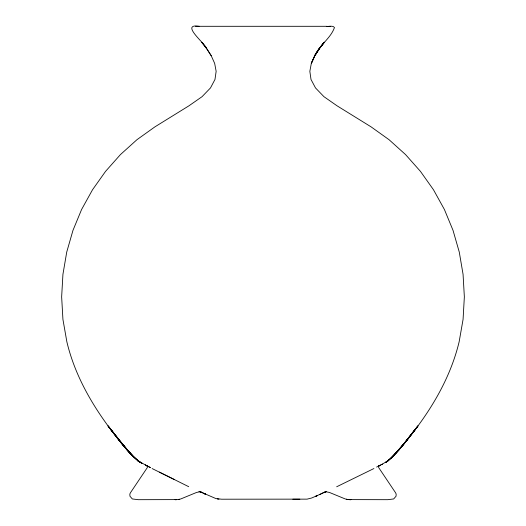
<?xml version="1.0" encoding="UTF-8"?>
<svg xmlns="http://www.w3.org/2000/svg" width="526" height="526" viewBox="0 0 526 526"><rect width="100%" height="100%" fill="white"/><g stroke="black" fill="none" stroke-linecap="round" stroke-linejoin="round"><path stroke-width="0.79" d="M382.56 464.096L381.488 464.636L388.471 460.46L398.807 449.868L398.577 450.144C425.81 418.683 449.316 382.691 459.139 341.801L463.071 319.394L464.353 296.861L463.064 274.322L459.27 252.066L453.031 230.368L444.411 209.506L433.477 189.755L420.445 171.371L405.559 154.591L389.03 139.679L371.1 126.871L337.054 105.811L323.963 96.692L315.501 87.927L311.011 79.479L309.84 71.319L311.32 63.403L314.785 55.684L319.381 48.517L324.246 42.244L319.387 48.53L314.758 55.671C319.453 45.118 330.703 38.365 334.47 27.523C332.938 25.09 328.724 26.957 326.363 26.3L199.637 26.3C179.162 23.098 205.147 43.408 206.619 48.504L211.202 55.684L214.667 63.403L216.147 71.319L214.976 79.479L210.492 87.927L202.037 96.692L188.946 105.811L154.9 126.871L136.97 139.679L120.441 154.591L105.555 171.371L92.523 189.755L81.589 209.506L72.969 230.368L66.73 252.066L62.936 274.322L61.647 296.861L62.929 319.394L66.861 341.801C75.79 379.489 96.738 412.91 120.98 442.616C127.608 449.769 133.288 458.468 141.941 463.334C127.608 454.273 118.909 438.625 108.1 425.988L120.98 442.616L132.302 455.588L125.458 447.889L110.69 429.4L130.586 453.76L125.458 447.889M211.196 55.697L206.6 48.53L201.747 42.264L206.606 48.517M147.497 467.325L130.428 492.777L129.837 494.072L129.942 496.202L132.322 498.944L138.226 499.687L177.486 499.608L180.648 499.003L196.612 492.428L199.485 491.889L202.26 492.546L198.973 491.317L205.35 494.052L203.93 493.375L205.002 493.888M395.414 453.76L405.02 442.616L417.9 425.988C407.683 438.428 398.846 452.682 385.795 462.407L388.366 460.572L385.808 462.407C397.781 453.603 405.789 440.558 415.31 429.4L400.542 447.889L390.798 458.534L407.571 439.558L398.577 450.144M407.117 440.117L417.9 425.988M391.324 457.982L385.795 462.407M377.517 466.463L376.629 467.108M204.279 493.533L215.956 498.595L221.656 499.207L307.079 499.141L311.747 497.977L320.209 494.262M378.898 465.904L380.318 465.208M336.666 486.78L373.914 468.541M319.394 494.644L323.312 492.744M320.65 494.052L323.832 492.527M378.148 466.26L378.97 465.858M378.773 465.957L380.752 464.991L378.431 466.135L379.752 465.484L379.253 465.727M381.067 464.839L381.409 464.675M323.477 492.698L326.179 491.514L324.417 492.257M324.167 492.343C322.944 492.901 325.857 491.659 323.819 492.507L326.514 491.889L329.388 492.428L345.352 498.996L348.501 499.608L387.793 499.687L393.678 498.944L396.058 496.202L396.163 494.072L395.572 492.777L378.503 467.325M315.574 496.393L317.474 495.538M315.659 496.347L317.362 495.591M326.929 26.583L328.461 26.366M328.369 26.366L330.479 26.3M292.818 499.213L299.84 499.207M195.521 26.3L199.071 26.583M217.271 498.95L218.934 499.148M201.031 492.02L201.55 492.231M202.043 492.441L205.607 494.177M146.905 465.799L147.51 466.082M147.037 465.858L146.32 465.517L147.227 465.957M146.754 465.727L145.248 464.991L147.102 465.904M147.852 466.26L137.845 460.796L140.179 462.407L133.459 456.647L127.193 449.868L137.529 460.46M152.093 468.541L166.203 475.53M159.358 472.111L174.132 479.442M166.282 475.53L188.716 486.695M148.378 466.542L150.423 467.594M149.7 467.233L150.166 467.489M149.377 467.108L148.483 466.463M128.443 451.328L118.429 439.558L127.424 450.144L118.883 440.117L108.1 425.988M314.791 55.697L311.32 63.403L314.791 55.697L319.387 48.53L314.791 55.697M324.246 42.264L319.381 48.517L324.246 42.264M179.004 499.404L178.288 499.516L179.018 499.404M176.526 499.661L175.178 499.687L176.526 499.661M350.868 499.687L349.474 499.661L350.822 499.687M348.514 499.608L347.712 499.516L348.501 499.608M346.996 499.404L346.358 499.273L346.982 499.404M140.179 462.407L137.634 460.572L140.172 462.407"/></g></svg>
